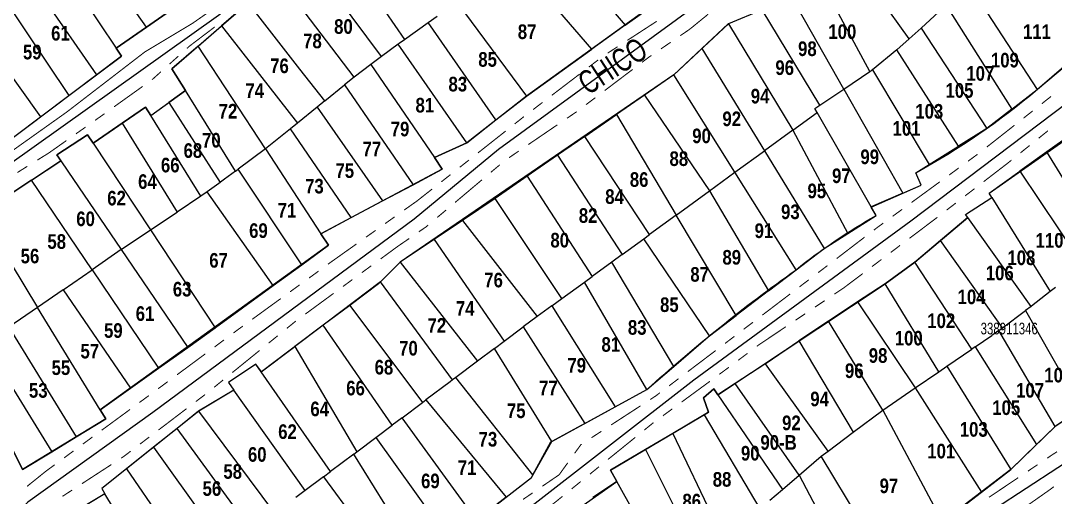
# Model space of a CAD drawing. Extents: x 204256 to 207861, y 4845615 to 4848347.
# Drawn here: x 207107.3 to 207284.3, y 4847207.3 to 4847288.9 of the extents above; entities that cross this region are included whole.
import ezdxf
from ezdxf.enums import TextEntityAlignment as Align

# ---------------------------------------------------------------- set-up
doc = ezdxf.new("R2010")
doc.units = 0
doc.header["$LTSCALE"] = 1.5
doc.header["$MEASUREMENT"] = 0
doc.linetypes.add('PHANTOMX2', pattern=[5, 2.5, -0.5, 0.5, -0.5, 0.5, -0.5])
doc.linetypes.add('TRACO_25', pattern=[8, 3, -1, 1, -1, 1, -1])
for name, color, linetype in [('CD-MALHA-LOTES', 40, 'CONTINUOUS'), ('CD_TXT_QUADRA', 7, 'CONTINUOUS'), ('RU-QUADRAS', 210, 'CONTINUOUS'), ('SV-EIXO-RUA-N-PAV', 6, 'CONTINUOUS'), ('SV-RUA-NAO-PAV-S-GUIA-C-GUIA', 7, 'PHANTOMX2'), ('SV-TXT-RUA-N-PAV-S-GUIA-C-GUIA', 7, 'CONTINUOUS'), ('Th_NmrPort', 7, 'CONTINUOUS')]:
    doc.layers.add(name, color=color, linetype=linetype)
doc.styles.add('ARIAL', font='ARIAL.TTF')
doc.styles.get("Standard").update_dxf_attribs({"font": 'swisscbo.ttf'})

msp = doc.modelspace()

# ---------------------------------------------------------------- linework, layer by layer
at = {"layer": 'CD-MALHA-LOTES', "linetype": 'Continuous'}
for p, q in [((207128.85, 4847287.85), (207117.64, 4847303.74)), ((207197.63, 4847303.67), (207210.72, 4847288.14)), ((207112.95, 4847300.27), (207123.64, 4847284.25)), ((207162.3, 4847301.35), (207172.96, 4847285.7)), ((207259.33, 4847285.81), (207248.46, 4847301.13)), ((207205.02, 4847284.04), (207191.85, 4847299.37)), ((207108.41, 4847296.82), (207120.3, 4847279.66)), ((207169.03, 4847282.79), (207157.74, 4847297.98)), ((207252.61, 4847280.21), (207243, 4847298.08)), ((207248.17, 4847277.23), (207238.05, 4847295.08)), ((207269.59, 4847295.06), (207281.22, 4847277.13)), ((207103.96, 4847293.43), (207115.57, 4847276.12)), ((207164.35, 4847279.28), (207152.89, 4847294.38)), ((207181.93, 4847292.12), (207193.88, 4847276.02)), ((207210.72, 4847288.14), (207215.86, 4847291.84)), ((207265.69, 4847291.54), (207276.88, 4847273.77)), ((207128.85, 4847287.85), (207133.67, 4847291.19)), ((207155.1, 4847280.63), (207147.48, 4847290.38)), ((207177.06, 4847288.61), (207178.59, 4847289.69)), ((207234.17, 4847290.81), (207228.44, 4847288.42)), ((207244.03, 4847274.45), (207234.17, 4847290.81)), ((207261.39, 4847287.65), (207264.44, 4847290.42)), ((207098.6, 4847289.35), (207110.71, 4847272.49)), ((207123.64, 4847284.25), (207128.85, 4847287.85)), ((207137.66, 4847284.59), (207141.67, 4847288.07)), ((207141.67, 4847288.07), (207154.65, 4847271.39)), ((207172.96, 4847285.7), (207177.06, 4847288.61)), ((207188.64, 4847271.94), (207177.06, 4847288.61)), ((207210.72, 4847288.14), (207205.02, 4847284.04)), ((207228.44, 4847288.42), (207239.45, 4847270.21)), ((207259.33, 4847285.81), (207261.39, 4847287.65)), ((207261.39, 4847287.65), (207272.6, 4847270.49)), ((207149.19, 4847266.97), (207137.66, 4847284.59)), ((207171.88, 4847284.93), (207169.03, 4847282.79)), ((207172.06, 4847285.06), (207171.88, 4847284.93)), ((207183.63, 4847268.04), (207171.88, 4847284.93)), ((207172.06, 4847285.06), (207172.96, 4847285.7)), ((207223.87, 4847284.17), (207219.05, 4847279.64)), ((207223.87, 4847284.17), (207234.58, 4847266.67)), ((207257.25, 4847283.95), (207259.33, 4847285.81)), ((207281.3, 4847277.19), (207290.17, 4847284.66)), ((207169.03, 4847282.79), (207167.25, 4847281.46)), ((207193.88, 4847276.02), (207205.02, 4847284.04)), ((207257.25, 4847283.95), (207253.04, 4847280.53)), ((207267.78, 4847267.43), (207257.25, 4847283.95)), ((207159.34, 4847275.21), (207155.1, 4847280.63)), ((207167.25, 4847281.46), (207164.35, 4847279.28)), ((207167.25, 4847281.46), (207178.1, 4847265.51)), ((207115.57, 4847276.12), (207120.3, 4847279.66)), ((207164.35, 4847279.28), (207162.73, 4847277.97)), ((207219.05, 4847279.64), (207214.07, 4847276.21)), ((207229.52, 4847262.98), (207219.05, 4847279.64)), ((207248.17, 4847277.23), (207252.61, 4847280.21)), ((207252.61, 4847280.21), (207252.82, 4847280.35)), ((207253.04, 4847280.53), (207252.82, 4847280.35)), ((207253.04, 4847280.53), (207262.78, 4847264.32)), ((207159.34, 4847275.21), (207162.73, 4847277.97)), ((207162.73, 4847277.97), (207174.44, 4847260.85)), ((207244.03, 4847274.45), (207248.17, 4847277.23)), ((207248.17, 4847277.23), (207258.27, 4847259.41)), ((207276.88, 4847273.77), (207281.22, 4847277.13)), ((207281.22, 4847277.13), (207281.3, 4847277.19)), ((207110.71, 4847272.49), (207115.57, 4847276.12)), ((207135.5, 4847276.96), (207132.65, 4847274.95)), ((207144.05, 4847263.17), (207135.5, 4847276.96)), ((207188.64, 4847271.94), (207193.88, 4847276.02)), ((207214.07, 4847276.21), (207209.26, 4847272.88)), ((207214.07, 4847276.21), (207225.18, 4847259.81)), ((207129.57, 4847272.73), (207132.65, 4847274.95)), ((207132.65, 4847274.95), (207141.43, 4847261.24)), ((207158.04, 4847274.15), (207154.65, 4847271.39)), ((207159.34, 4847275.21), (207158.04, 4847274.15)), ((207158.04, 4847274.15), (207169.22, 4847258.07)), ((207243.2, 4847273.89), (207244.03, 4847274.45)), ((207243.58, 4847273.22), (207243.2, 4847273.89)), ((207276.88, 4847273.77), (207272.6, 4847270.49)), ((207106.28, 4847269.17), (207110.71, 4847272.49)), ((207138.13, 4847258.89), (207129.57, 4847272.73)), ((207183.63, 4847268.04), (207188.64, 4847271.94)), ((207203.83, 4847269.13), (207209.26, 4847272.88)), ((207209.26, 4847272.88), (207219.49, 4847255.67)), ((207239.45, 4847270.21), (207243.58, 4847273.22)), ((207252.85, 4847257.05), (207243.58, 4847273.22)), ((207124.69, 4847271.4), (207119.69, 4847267.97)), ((207124.69, 4847271.4), (207134.09, 4847256.18)), ((207153.45, 4847270.42), (207149.19, 4847266.97)), ((207154.65, 4847271.39), (207153.45, 4847270.42)), ((207163.87, 4847255.22), (207153.45, 4847270.42)), ((207239.45, 4847270.21), (207234.58, 4847266.67)), ((207239.45, 4847270.21), (207248.84, 4847252.49)), ((207272.6, 4847270.49), (207267.78, 4847267.43)), ((207203.83, 4847269.13), (207199.16, 4847265.9)), ((207214.93, 4847252.35), (207203.83, 4847269.13)), ((207119.69, 4847267.97), (207129.5, 4847253.11)), ((207149.19, 4847266.97), (207144.53, 4847263.53)), ((207149.19, 4847266.97), (207158.68, 4847252.46)), ((207178.1, 4847265.51), (207183.63, 4847268.04)), ((207229.52, 4847262.98), (207234.58, 4847266.67)), ((207234.58, 4847266.67), (207244.81, 4847249.95)), ((207262.78, 4847264.32), (207267.78, 4847267.43)), ((207282.9, 4847266.46), (207278.29, 4847263.18)), ((207293.27, 4847249.58), (207282.9, 4847266.46)), ((207109.16, 4847261.62), (207114.17, 4847264.97)), ((207114.17, 4847264.97), (207115.39, 4847263.18)), ((207199.16, 4847265.9), (207193.97, 4847262.31)), ((207199.16, 4847265.9), (207210.23, 4847248.91)), ((207115.39, 4847263.18), (207124.51, 4847249.77)), ((207144.05, 4847263.17), (207142.19, 4847261.8)), ((207144.05, 4847263.17), (207144.53, 4847263.53)), ((207155.4, 4847247.16), (207144.53, 4847263.53)), ((207225.18, 4847259.81), (207229.52, 4847262.98)), ((207240, 4847246.3), (207229.52, 4847262.98)), ((207273.01, 4847259.43), (207278.29, 4847263.18)), ((207278.29, 4847263.18), (207289.23, 4847246.8)), ((207109.16, 4847261.62), (207104.11, 4847258.24)), ((207119.52, 4847246.31), (207109.16, 4847261.62)), ((207141.43, 4847261.24), (207141.19, 4847261.06)), ((207141.51, 4847261.29), (207141.43, 4847261.24)), ((207142.19, 4847261.8), (207141.51, 4847261.29)), ((207193.97, 4847262.31), (207188.48, 4847258.52)), ((207193.97, 4847262.31), (207205.09, 4847245.17)), ((207139.19, 4847259.64), (207138.13, 4847258.89)), ((207141.19, 4847261.06), (207139.19, 4847259.64)), ((207150.52, 4847243.61), (207139.19, 4847259.64)), ((207169.22, 4847258.07), (207174.44, 4847260.85)), ((207219.49, 4847255.67), (207225.18, 4847259.81)), ((207225.18, 4847259.81), (207235.26, 4847242.69)), ((207258.27, 4847259.41), (207252.85, 4847257.05)), ((207273.48, 4847258.67), (207273.01, 4847259.43)), ((207138.13, 4847258.89), (207134.09, 4847256.18)), ((207163.87, 4847255.22), (207169.22, 4847258.07)), ((207188.48, 4847258.52), (207182.88, 4847254.75)), ((207199.92, 4847241.4), (207188.48, 4847258.52)), ((207268.99, 4847255.76), (207273.48, 4847258.67)), ((207273.48, 4847258.67), (207283.47, 4847242.57)), ((207129.5, 4847253.11), (207134.09, 4847256.18)), ((207100.94, 4847255.1), (207110.21, 4847239.86)), ((207158.68, 4847252.46), (207163.87, 4847255.22)), ((207182.88, 4847254.75), (207178.04, 4847251.48)), ((207182.88, 4847254.75), (207195.68, 4847238.31)), ((207219.49, 4847255.67), (207214.93, 4847252.35)), ((207229.72, 4847238.47), (207219.49, 4847255.67)), ((207269.37, 4847255.23), (207264.69, 4847251.28)), ((207269.37, 4847255.23), (207268.99, 4847255.76)), ((207280.2, 4847240), (207269.37, 4847255.23)), ((207124.51, 4847249.77), (207129.5, 4847253.11)), ((207129.5, 4847253.11), (207140.57, 4847236.37)), ((207159.97, 4847250.49), (207158.68, 4847252.46)), ((207213.91, 4847251.6), (207214.93, 4847252.35)), ((207244.81, 4847249.95), (207248.84, 4847252.49)), ((207155.4, 4847247.16), (207159.97, 4847250.49)), ((207178.04, 4847251.48), (207172.23, 4847247.58)), ((207178.04, 4847251.48), (207190.01, 4847234.05)), ((207210.23, 4847248.91), (207213.91, 4847251.6)), ((207225.16, 4847234.99), (207213.91, 4847251.6)), ((207275.32, 4847236.35), (207264.69, 4847251.28)), ((207124.51, 4847249.77), (207119.52, 4847246.31)), ((207124.51, 4847249.77), (207135.89, 4847233.02)), ((207210.23, 4847248.91), (207208.44, 4847247.61)), ((207150.52, 4847243.61), (207155.4, 4847247.16)), ((207168.9, 4847244.25), (207172.23, 4847247.58)), ((207172.23, 4847247.58), (207185.49, 4847230.65)), ((207208.44, 4847247.61), (207205.09, 4847245.17)), ((207219.05, 4847229.73), (207208.44, 4847247.61)), ((207260.3, 4847247.6), (207255.21, 4847243.88)), ((207270.08, 4847232.72), (207260.3, 4847247.6)), ((207114.58, 4847242.88), (207119.52, 4847246.31)), ((207119.52, 4847246.31), (207130.91, 4847229.46)), ((207235.26, 4847242.69), (207240, 4847246.3)), ((207140.65, 4847236.42), (207150.52, 4847243.61)), ((207181.19, 4847227.43), (207168.9, 4847244.25)), ((207199.92, 4847241.4), (207203.76, 4847244.2)), ((207203.76, 4847244.2), (207205.09, 4847245.17)), ((207214.47, 4847225.78), (207203.76, 4847244.2)), ((207255.21, 4847243.88), (207250.52, 4847240.79)), ((207264.41, 4847228.85), (207255.21, 4847243.88)), ((207114.58, 4847242.88), (207110.21, 4847239.86)), ((207114.58, 4847242.88), (207126.08, 4847226.01)), ((207235.26, 4847242.69), (207229.72, 4847238.47)), ((207283.47, 4847242.57), (207280.27, 4847240.05)), ((207284.38, 4847243.24), (207283.47, 4847242.57)), ((207163.63, 4847240.21), (207159.09, 4847236.81)), ((207163.63, 4847240.21), (207176.06, 4847223.57)), ((207198.21, 4847240.15), (207195.68, 4847238.31)), ((207198.21, 4847240.15), (207199.92, 4847241.4)), ((207198.21, 4847240.15), (207209.02, 4847222.81)), ((207250.52, 4847240.79), (207245.53, 4847237.51)), ((207250.52, 4847240.79), (207260.35, 4847226.07)), ((207280.2, 4847240), (207279.27, 4847239.3)), ((207280.27, 4847240.05), (207280.2, 4847240)), ((207110.21, 4847239.86), (207105.29, 4847236.45)), ((207120.92, 4847222.32), (207110.21, 4847239.86)), ((207195.68, 4847238.31), (207193.3, 4847236.53)), ((207225.16, 4847234.99), (207229.72, 4847238.47)), ((207275.32, 4847236.35), (207279.27, 4847239.3)), ((207279.27, 4847239.3), (207288.79, 4847222.48)), ((207105.29, 4847236.45), (207116.82, 4847217.71)), ((207135.89, 4847233.02), (207140.57, 4847236.37)), ((207140.57, 4847236.37), (207140.65, 4847236.42)), ((207159.09, 4847236.81), (207154.22, 4847233.15)), ((207170.9, 4847219.7), (207159.09, 4847236.81)), ((207190.01, 4847234.05), (207193.3, 4847236.53)), ((207193.3, 4847236.53), (207203.84, 4847220)), ((207245.53, 4847237.51), (207240.45, 4847234.16)), ((207254.82, 4847222.29), (207245.53, 4847237.51)), ((207274.69, 4847235.88), (207275.32, 4847236.35)), ((207270.62, 4847233.09), (207273.49, 4847235.06)), ((207274.69, 4847235.88), (207273.49, 4847235.06)), ((207284.31, 4847219.49), (207274.69, 4847235.88)), ((207101.27, 4847233.58), (207112.61, 4847215.15)), ((207130.91, 4847229.46), (207135.89, 4847233.02)), ((207148.48, 4847228.82), (207154.22, 4847233.15)), ((207154.22, 4847233.15), (207164.84, 4847215.14)), ((207188.4, 4847232.84), (207185.49, 4847230.65)), ((207188.4, 4847232.84), (207190.01, 4847234.05)), ((207198.17, 4847216.92), (207188.4, 4847232.84)), ((207234.88, 4847230.29), (207240.45, 4847234.16)), ((207240.45, 4847234.16), (207249.75, 4847218.49)), ((207270.62, 4847233.09), (207270.08, 4847232.72)), ((207270.62, 4847233.09), (207281.12, 4847216.38)), ((207098.04, 4847231.29), (207107.6, 4847212.1)), ((207265.81, 4847229.8), (207270.08, 4847232.72)), ((207126.08, 4847226.01), (207130.91, 4847229.46)), ((207185.49, 4847230.65), (207181.79, 4847227.88)), ((207214.47, 4847225.78), (207219.05, 4847229.73)), ((207234.88, 4847230.29), (207234.76, 4847230.2)), ((207245.46, 4847215.27), (207234.76, 4847230.2)), ((207264.41, 4847228.85), (207265.81, 4847229.8)), ((207265.81, 4847229.8), (207276.74, 4847212.11)), ((207160.31, 4847211.74), (207148.48, 4847228.82)), ((207181.79, 4847227.88), (207181.19, 4847227.43)), ((207194.93, 4847211.19), (207181.79, 4847227.88)), ((207260.35, 4847226.07), (207264.41, 4847228.85)), ((207120.92, 4847222.32), (207126.08, 4847226.01)), ((207180.79, 4847227.13), (207176.65, 4847224.02)), ((207181.19, 4847227.43), (207180.79, 4847227.13)), ((207209.02, 4847222.81), (207214.47, 4847225.78)), ((207229.58, 4847226.83), (207226.6, 4847224.89)), ((207240.54, 4847211.16), (207229.58, 4847226.83)), ((207254.82, 4847222.29), (207260.35, 4847226.07)), ((207260.35, 4847226.07), (207271.69, 4847208.24)), ((207143.79, 4847225.67), (207137.76, 4847222.08)), ((207156, 4847208.5), (207143.79, 4847225.67)), ((207176.06, 4847223.57), (207176.65, 4847224.02)), ((207176.65, 4847224.02), (207190.37, 4847207.38)), ((207226.6, 4847224.89), (207237.64, 4847208.68)), ((207172.56, 4847220.94), (207176.06, 4847223.57)), ((207203.84, 4847220), (207209.02, 4847222.81)), ((207249.75, 4847218.49), (207254.82, 4847222.29)), ((207254.82, 4847222.29), (207265.02, 4847203.13)), ((207288.79, 4847222.48), (207284.31, 4847219.49)), ((207137.76, 4847222.08), (207134.07, 4847219.14)), ((207137.76, 4847222.08), (207150.72, 4847204.61)), ((207172.56, 4847220.94), (207170.9, 4847219.7)), ((207185.3, 4847203.44), (207172.56, 4847220.94)), ((207224.24, 4847221.46), (207218.88, 4847218.28)), ((207224.24, 4847221.46), (207233.81, 4847205.39)), ((207134.07, 4847219.14), (207130.04, 4847215.93)), ((207146.78, 4847201.71), (207134.07, 4847219.14)), ((207168.05, 4847217.56), (207170.9, 4847219.7)), ((207203.84, 4847220), (207198.17, 4847216.92)), ((207281.12, 4847216.38), (207284.31, 4847219.49)), ((207112.61, 4847215.15), (207116.82, 4847217.71)), ((207164.84, 4847215.14), (207168.05, 4847217.56)), ((207168.05, 4847217.56), (207180.77, 4847199.92)), ((207218.88, 4847218.28), (207214.24, 4847215.53)), ((207218.88, 4847218.28), (207227.6, 4847200.11)), ((207245.46, 4847215.27), (207249.75, 4847218.49)), ((207107.6, 4847212.1), (207112.61, 4847215.15)), ((207130.04, 4847215.93), (207125.4, 4847212.22)), ((207130.04, 4847215.93), (207142.48, 4847198.54)), ((207164.33, 4847214.76), (207164.84, 4847215.14)), ((207214.24, 4847215.53), (207223.27, 4847197.5)), ((207244.29, 4847214.38), (207245.46, 4847215.27)), ((207276.74, 4847212.11), (207281.12, 4847216.38)), ((207164.33, 4847214.76), (207160.31, 4847211.74)), ((207175.85, 4847196.1), (207164.33, 4847214.76)), ((207240.54, 4847211.16), (207244.29, 4847214.38)), ((207255.45, 4847195.85), (207244.29, 4847214.38)), ((207125.4, 4847212.22), (207137.42, 4847194.81)), ((207159.12, 4847210.85), (207160.31, 4847211.74)), ((207271.69, 4847208.24), (207276.74, 4847212.11)), ((207159.12, 4847210.85), (207156, 4847208.5)), ((207159.12, 4847210.85), (207172.1, 4847193.18)), ((207209.3, 4847210.07), (207205.23, 4847207.29)), ((207212.37, 4847204.55), (207209.3, 4847210.07)), ((207237.64, 4847208.68), (207240.54, 4847211.16)), ((207240.54, 4847211.16), (207249.45, 4847194.21)), ((207156, 4847208.5), (207154.39, 4847207.32)), ((207235.49, 4847206.84), (207237.64, 4847208.68)), ((207265.02, 4847203.13), (207271.69, 4847208.24)), ((207121.72, 4847207.95), (207116.59, 4847204.86)), ((207132.08, 4847190.88), (207121.72, 4847207.95)), ((207190.37, 4847207.38), (207185.3, 4847203.44))]:
    msp.add_line(p, q, dxfattribs=at)
for points in [[(207147.48, 4847290.38), (207146.22, 4847292), (207141.67, 4847288.07)], [(207228.44, 4847288.42), (207228.34, 4847288.38), (207223.87, 4847284.17)], [(207120.3, 4847279.66), (207124.57, 4847282.86), (207123.64, 4847284.25)], [(207137.66, 4847284.59), (207133.17, 4847280.71), (207135.5, 4847276.96)], [(207129.57, 4847272.73), (207128.65, 4847274.11), (207124.69, 4847271.4)], [(207119.69, 4847267.97), (207118.73, 4847269.42), (207113.51, 4847265.95), (207114.17, 4847264.97)], [(207287.17, 4847269.49), (207287, 4847269.37), (207282.9, 4847266.46)], [(207174.44, 4847260.85), (207179.45, 4847263.52), (207178.1, 4847265.51)], [(207258.27, 4847259.41), (207261.37, 4847260.8), (207260.49, 4847262.9), (207262.78, 4847264.32)], [(207248.84, 4847252.49), (207253.69, 4847255.57), (207252.85, 4847257.05)], [(207264.69, 4847251.28), (207260.51, 4847247.75), (207260.3, 4847247.6)], [(207240, 4847246.3), (207244.6, 4847249.81), (207244.81, 4847249.95)], [(207168.9, 4847244.25), (207168.55, 4847243.9), (207163.63, 4847240.21)], [(207219.05, 4847229.73), (207224.93, 4847234.82), (207225.16, 4847234.99)], [(207148.48, 4847228.82), (207147.57, 4847230.13), (207142.85, 4847226.99), (207143.79, 4847225.67)], [(207234.76, 4847230.2), (207234.64, 4847230.12), (207229.58, 4847226.83)], [(207226.6, 4847224.89), (207225.89, 4847225.93), (207224.15, 4847224.36), (207225.02, 4847221.92), (207224.24, 4847221.46)], [(207116.82, 4847217.71), (207121.87, 4847220.78), (207120.92, 4847222.32)], [(207194.93, 4847211.19), (207198.01, 4847216.84), (207198.17, 4847216.92)], [(207214.24, 4847215.53), (207208.24, 4847211.97), (207209.3, 4847210.07)], [(207125.4, 4847212.22), (207121.17, 4847208.85), (207121.72, 4847207.95)], [(207190.37, 4847207.38), (207194.69, 4847210.74), (207194.93, 4847211.19)]]:
    msp.add_lwpolyline(points, dxfattribs=at)
at = {"layer": 'RU-QUADRAS', "color": 6, "linetype": 'Continuous'}
msp.add_lwpolyline([(207153.2, 4847178.49), (207194.69, 4847210.74), (207198.17, 4847216.92), (207214.47, 4847225.78, -0.029981), (207240, 4847246.3, -0.042468), (207253.69, 4847255.57), (207252.84, 4847257.04), (207261.37, 4847260.8), (207260.49, 4847262.9, 0.048511), (207281.29, 4847277.19), (207311.19, 4847303.02)], format="xyb", dxfattribs=at)
for points in [[(207229.49, 4847301.81), (207193.84, 4847275.99), (207183.63, 4847268.04), (207178.09, 4847265.51), (207179.45, 4847263.52), (207158.68, 4847252.46), (207159.97, 4847250.49), (207120.93, 4847222.33), (207121.87, 4847220.78), (207107.6, 4847212.1), (207090.38, 4847246.67), (207096.5, 4847250.74), (207104.11, 4847258.24), (207114.16, 4847264.98), (207113.51, 4847265.95), (207118.73, 4847269.42), (207119.69, 4847267.97), (207128.65, 4847274.11), (207129.56, 4847272.73), (207135.5, 4847276.96), (207133.17, 4847280.71), (207146.22, 4847292)], [(207133.67, 4847291.19), (207123.64, 4847284.25), (207124.57, 4847282.86), (207091.63, 4847258.07), (207085.65, 4847254.91), (207076.67, 4847274.95), (207077.88, 4847275.64), (207068.74, 4847291.13)], [(207234.17, 4847290.81), (207228.44, 4847288.42), (207219.05, 4847279.64), (207172.23, 4847247.58), (207168.9, 4847244.25), (207148.5, 4847228.83), (207147.57, 4847230.13), (207142.85, 4847226.99), (207143.79, 4847225.67), (207137.78, 4847222.1), (207121.17, 4847208.85), (207121.72, 4847207.95), (207111.91, 4847202.04)], [(207156.05, 4847172.56), (207209.3, 4847210.07), (207208.24, 4847211.97), (207225.02, 4847221.92), (207224.15, 4847224.36), (207225.89, 4847225.93), (207226.6, 4847224.89), (207255.21, 4847243.88), (207260.3, 4847247.6), (207269.37, 4847255.23), (207268.99, 4847255.76), (207273.48, 4847258.67), (207273.01, 4847259.43), (207302.38, 4847279.99)], [(207298.4, 4847228.8), (207284.31, 4847219.49), (207276.74, 4847212.11), (207255.45, 4847195.85)]]:
    msp.add_lwpolyline(points, dxfattribs=at)
at = {"layer": 'SV-EIXO-RUA-N-PAV'}
for points in [[(206955.45, 4847156.34), (206967.9, 4847163.3), (206992.41, 4847179.7), (207014.39, 4847194.29), (207051.88, 4847222.05), (207084.08, 4847248.42), (207091.71, 4847254.66), (207141.17, 4847289.9), (207173.07, 4847314.59), (207213.89, 4847347.11), (207244.71, 4847369.46), (207273.81, 4847394.6), (207288.41, 4847405.95), (207294.01, 4847409.37), (207303.73, 4847415.51), (207372.21, 4847460.92), (207413.93, 4847482.82), (207427.91, 4847489.82), (207432.63, 4847490.56)], [(207468.53, 4847468.17), (207455.92, 4847457.81), (207431.25, 4847440.8), (207402.93, 4847421.27), (207378.83, 4847407.44), (207367.48, 4847398.43), (207345, 4847383.16), (207333.01, 4847373.07), (207327.51, 4847367.75), (207310.12, 4847356.76), (207267.73, 4847325.98), (207224.16, 4847292.42), (207189.07, 4847266.87), (207174.65, 4847254.98), (207129.91, 4847221.87), (207108.51, 4847206.5), (207105.76, 4847203.51), (207099.14, 4847196.32), (207054.22, 4847162.76), (207017.05, 4847135.5), (206995.34, 4847120.63), (206955.45, 4847094.82)], [(206973.92, 4847052.6), (207007.77, 4847071.57), (207031.38, 4847085.44), (207061.56, 4847107.43), (207075.08, 4847119.32), (207099.59, 4847137.26), (207126.44, 4847154.92), (207131.52, 4847158.96), (207136.17, 4847162.67), (207165.1, 4847182.85), (207222.5, 4847227.45), (207259.62, 4847254.66), (207315.67, 4847297.11), (207368.56, 4847338.82), (207380.48, 4847346.88), (207387.48, 4847351.62), (207421.45, 4847375.05), (207445.06, 4847393.97), (207461.1, 4847404.33), (207465.04, 4847406.96), (207469.75, 4847410.1), (207478.22, 4847420.01), (207488.67, 4847429.56), (207503.99, 4847444.34)], [(206993.44, 4847007.96), (207006.66, 4847014.41), (207040.55, 4847034.35), (207073.87, 4847057.13), (207114.88, 4847086.18), (207151.06, 4847113.53), (207154.67, 4847116.19), (207161.88, 4847121.5), (207174.13, 4847130.62), (207182.67, 4847138.59), (207237.5, 4847176.61), (207273.95, 4847205.38), (207301.01, 4847223.04), (207348.01, 4847258.35), (207390.44, 4847293.67), (207407.51, 4847307.82)]]:
    msp.add_lwpolyline(points, dxfattribs=at)
at = {"layer": 'SV-RUA-NAO-PAV-S-GUIA-C-GUIA', "linetype": 'TRACO_25', "const_width": 0.18, "flags": 128}
msp.add_lwpolyline([(207271.65, 4847447.92), (207272.93, 4847445.15), (207282.89, 4847428.57), (207292.13, 4847411.39), (207292.19, 4847409.87), (207287.3, 4847406.71), (207280.29, 4847402.53), (207274.25, 4847397.06), (207270.16, 4847393.47), (207265.29, 4847389.34), (207260.5, 4847385.18), (207257.14, 4847381.87), (207250.12, 4847376.67), (207245.11, 4847372.36), (207238.32, 4847367.88), (207230.76, 4847362.18), (207223.15, 4847356.36), (207213.82, 4847349.54), (207205.56, 4847343.12), (207199.52, 4847339.13), (207193.71, 4847333.36), (207187.34, 4847328.6), (207179.21, 4847322.26), (207172.32, 4847316.81), (207165.81, 4847311.63), (207162.62, 4847308.27), (207155.38, 4847302.53), (207155.08, 4847302.29), (207149.74, 4847298.83), (207145.65, 4847295.8), (207141.43, 4847291.77), (207136.71, 4847288.48), (207128.55, 4847283.58), (207115.2, 4847273.3), (207101.15, 4847263.31), (207086.9, 4847253.53), (207085.7, 4847253.23), (207084.5, 4847253.93), (207078.06, 4847264.54), (207070.83, 4847279.22), (207065.64, 4847288.96), (207064.48, 4847292.22), (207064.91, 4847293.49), (207070.17, 4847297.99), (207078.75, 4847302.68), (207090.24, 4847308.97), (207106.99, 4847320.14), (207122.58, 4847331.44), (207136.26, 4847342.75), (207149.21, 4847353.4), (207160.96, 4847363.16), (207169.17, 4847369.55), (207175.83, 4847374.98), (207184.64, 4847382.32), (207191.48, 4847386.9), (207201.11, 4847393.95), (207208.29, 4847400.69), (207218.13, 4847407.64), (207226.03, 4847414.73), (207235.72, 4847421.28), (207242.05, 4847426.75), (207253.58, 4847436.21), (207256.73, 4847438.48), (207261.57, 4847440.97), (207266.76, 4847443.68)], close=True, dxfattribs=at)
at = {"layer": 'SV-RUA-NAO-PAV-S-GUIA-C-GUIA', "const_width": 0.18}
for points in [[(207224.93, 4847290.03), (207221.83, 4847287.5)], [(207136.22, 4847284.6), (207140.5, 4847287.85)], [(207216.14, 4847288.83), (207211.11, 4847285.56)], [(207221.81, 4847287.48), (207220.18, 4847286.37)], [(207221.83, 4847287.5), (207221.81, 4847287.48)], [(207135.75, 4847284.18), (207136.22, 4847284.6)], [(207209.43, 4847284.47), (207207.76, 4847283.38)], [(207218.53, 4847285.24), (207216.88, 4847284.11)], [(207132.78, 4847281.51), (207134.27, 4847282.85)], [(207214.69, 4847282.61), (207213.62, 4847281.8)], [(207215.23, 4847282.98), (207214.69, 4847282.61)], [(207206.13, 4847282.22), (207204.54, 4847281.01)], [(207212.02, 4847280.59), (207207.24, 4847276.97)], [(207129.79, 4847278.85), (207129.89, 4847278.92)], [(207129.89, 4847278.92), (207131.29, 4847280.18)], [(207202.95, 4847279.79), (207198.18, 4847276.15)], [(207123.29, 4847274.19), (207128.17, 4847277.68)], [(207205.64, 4847275.76), (207204.05, 4847274.56)], [(207282.05, 4847274.73), (207283.62, 4847275.97)], [(207196.59, 4847274.94), (207195, 4847273.72)], [(207278.91, 4847272.25), (207280.48, 4847273.49)], [(207120.03, 4847271.87), (207120.75, 4847272.37)], [(207120.75, 4847272.37), (207121.66, 4847273.02)], [(207193.42, 4847272.51), (207191.85, 4847271.27)], [(207202.45, 4847273.36), (207200.8, 4847272.23)], [(207116.76, 4847269.56), (207118.4, 4847270.71)], [(207190.28, 4847270.03), (207185.57, 4847266.31)], [(207199.14, 4847271.11), (207194.18, 4847267.73)], [(207272.62, 4847267.3), (207277.34, 4847271.02)], [(207281.51, 4847268.82), (207283.07, 4847270.08)], [(207112.14, 4847266.3), (207115.13, 4847268.41)], [(207192.53, 4847266.61), (207190.87, 4847265.48)], [(207278.39, 4847266.31), (207279.95, 4847267.57)], [(207110.15, 4847265.06), (207111.85, 4847266.12)], [(207111.85, 4847266.12), (207112.14, 4847266.3)], [(207184, 4847265.07), (207182.43, 4847263.83)], [(207269.43, 4847264.89), (207271.04, 4847266.07)], [(207275.99, 4847264.38), (207276.84, 4847265.06)], [(207106.76, 4847262.95), (207108.45, 4847264.01)], [(207189.29, 4847264.26), (207187.76, 4847262.98)], [(207266.2, 4847262.53), (207267.81, 4847263.71)], [(207272.09, 4847261.38), (207275.26, 4847263.82)], [(207275.26, 4847263.82), (207275.99, 4847264.38)], [(207180.86, 4847262.59), (207179.29, 4847261.35)], [(207186.23, 4847261.69), (207181.64, 4847257.82)], [(207259.74, 4847257.81), (207264.58, 4847261.35)], [(207177.72, 4847260.12), (207175.36, 4847258.26)], [(207268.92, 4847258.95), (207270.51, 4847260.17)], [(207175.11, 4847258.06), (207172.92, 4847256.51)], [(207175.36, 4847258.26), (207175.11, 4847258.06)], [(207265.75, 4847256.51), (207267.34, 4847257.73)], [(207180.11, 4847256.53), (207178.58, 4847255.25)], [(207256.51, 4847255.45), (207258.13, 4847256.63)], [(207171.29, 4847255.35), (207169.66, 4847254.19)], [(207177.05, 4847253.96), (207176.65, 4847253.62)], [(207253.89, 4847253.54), (207254.9, 4847254.27)], [(207259.38, 4847251.67), (207263.37, 4847254.68)], [(207263.37, 4847254.68), (207263.75, 4847254.97)], [(207263.75, 4847254.97), (207264.17, 4847255.29)], [(207168.03, 4847253.03), (207166.4, 4847251.88)], [(207176.65, 4847253.62), (207175.43, 4847252.79)], [(207253.29, 4847253.08), (207253.89, 4847253.54)], [(207164.77, 4847250.72), (207161.51, 4847248.4)], [(207172.14, 4847250.52), (207171.86, 4847250.33)], [(207173.79, 4847251.65), (207172.14, 4847250.52)], [(207246.94, 4847248.22), (207251.7, 4847251.87)], [(207256.19, 4847249.26), (207257.78, 4847250.47)], [(207171.86, 4847250.33), (207168.91, 4847248.16)], [(207160.84, 4847247.93), (207159.88, 4847247.24)], [(207161.51, 4847248.4), (207160.84, 4847247.93)], [(207167.29, 4847246.98), (207165.68, 4847245.8)], [(207244.55, 4847246.4), (207245.22, 4847246.91)], [(207245.22, 4847246.91), (207245.35, 4847247.01)], [(207252.99, 4847246.85), (207254.59, 4847248.06)], [(207158.27, 4847246.06), (207156.65, 4847244.88)], [(207243.76, 4847245.8), (207244.55, 4847246.4)], [(207248.22, 4847243.25), (207251.4, 4847245.65)], [(207155.03, 4847243.71), (207153.41, 4847242.53)], [(207164.07, 4847244.62), (207162.45, 4847243.43)], [(207240.57, 4847243.37), (207242.16, 4847244.58)], [(207160.84, 4847242.25), (207156, 4847238.7)], [(207234.21, 4847238.53), (207238.98, 4847242.16)], [(207246.54, 4847242.12), (207248.2, 4847243.24)], [(207248.2, 4847243.24), (207248.22, 4847243.25)], [(207151.8, 4847241.36), (207146.94, 4847237.83)], [(207243.22, 4847239.9), (207244.88, 4847241.01)], [(207239.9, 4847237.67), (207241.56, 4847238.78)], [(207145.32, 4847236.65), (207144.51, 4847236.07)], [(207154.39, 4847237.52), (207152.84, 4847236.26)], [(207231.02, 4847236.11), (207232.62, 4847237.32)], [(207233.63, 4847233.46), (207238.24, 4847236.55)], [(207143.82, 4847235.56), (207143.71, 4847235.48)], [(207144.51, 4847236.07), (207143.82, 4847235.56)], [(207151.28, 4847235), (207149.73, 4847233.74)], [(207227.84, 4847233.69), (207229.43, 4847234.9)], [(207142.1, 4847234.29), (207140.49, 4847233.09)], [(207233.27, 4847233.19), (207233.63, 4847233.46)], [(207138.89, 4847231.9), (207134.07, 4847228.33)], [(207148.18, 4847232.48), (207143.52, 4847228.7)], [(207221.46, 4847228.86), (207226.24, 4847232.48)], [(207230.07, 4847230.79), (207231.67, 4847231.99)], [(207226.86, 4847228.4), (207228.47, 4847229.6)], [(207141.96, 4847227.44), (207140.41, 4847226.18)], [(207218.27, 4847226.44), (207219.87, 4847227.65)], [(207132.46, 4847227.14), (207130.85, 4847225.95)], [(207220.41, 4847223.66), (207225.25, 4847227.21)], [(207129.24, 4847224.76), (207127.63, 4847223.58)], [(207138.85, 4847224.93), (207137.26, 4847223.72)], [(207215.04, 4847224.09), (207215.88, 4847224.64)], [(207215.88, 4847224.64), (207215.97, 4847224.7)], [(207215.97, 4847224.7), (207216.68, 4847225.24)], [(207126.02, 4847222.39), (207121.18, 4847218.84)], [(207135.67, 4847222.51), (207130.89, 4847218.87)], [(207208.33, 4847219.73), (207213.36, 4847223)], [(207217.19, 4847221.3), (207218.8, 4847222.48)], [(207204.98, 4847217.55), (207206.66, 4847218.64)], [(207214.02, 4847218.86), (207214.79, 4847219.49)], [(207214.79, 4847219.49), (207215.47, 4847220.04)], [(207215.47, 4847220.04), (207215.58, 4847220.12)], [(207119.57, 4847217.66), (207117.96, 4847216.47)], [(207129.3, 4847217.66), (207127.71, 4847216.45)], [(207207.8, 4847213.83), (207212.46, 4847217.6)], [(207116.35, 4847215.29), (207114.74, 4847214.1)], [(207126.12, 4847215.24), (207125.32, 4847214.63)], [(207202.09, 4847214.88), (207202.68, 4847215.69)], [(207202.68, 4847215.69), (207203.16, 4847216.36)], [(207203.16, 4847216.36), (207203.3, 4847216.45)], [(207284.64, 4847215.15), (207283.84, 4847214.64)], [(207124.93, 4847214.33), (207124.51, 4847214.06)], [(207125.32, 4847214.63), (207124.93, 4847214.33)], [(207199.44, 4847211.2), (207200.92, 4847213.26)], [(207283.84, 4847214.64), (207282.97, 4847214.05)], [(207111.55, 4847211.76), (207108.4, 4847209.22)], [(207112.32, 4847212.33), (207111.55, 4847211.76)], [(207113.13, 4847212.92), (207112.32, 4847212.33)], [(207122.83, 4847212.96), (207117.8, 4847209.69)], [(207204.7, 4847211.31), (207206.25, 4847212.57)], [(207281.31, 4847212.94), (207279.65, 4847211.82)], [(207196.58, 4847209.25), (207199.05, 4847210.94)], [(207199.05, 4847210.94), (207199.44, 4847211.2)], [(207201.59, 4847208.79), (207203.14, 4847210.05)], [(207277.99, 4847210.71), (207273.01, 4847207.36)], [(207116.13, 4847208.6), (207114.45, 4847207.51)], [(207193.27, 4847206.99), (207194.92, 4847208.12)], [(207283.39, 4847208.64), (207279.21, 4847205.7)], [(207284.1, 4847209.17), (207283.39, 4847208.64)], [(207195.37, 4847203.75), (207200.03, 4847207.53)]]:
    msp.add_lwpolyline(points, dxfattribs=at)

# ---------------------------------------------------------------- texts
at = {"layer": 'CD_TXT_QUADRA', "linetype": 'Continuous', "style": 'ARIAL', "width": 0.7}
msp.add_text('338911346', height=2, dxfattribs=at).set_placement((207276.46, 4847236.24), align=Align.MIDDLE)
at = {"layer": 'SV-TXT-RUA-N-PAV-S-GUIA-C-GUIA', "style": 'ARIAL', "width": 0.7}
msp.add_text('CHICO', height=4, rotation=33, dxfattribs=at).set_placement((207204.39, 4847276.09))
at = {"layer": 'Th_NmrPort', "color": 1}
for s, p in [('61', (207112.52, 4847286.78)), ('80', (207160.94, 4847287.93)), ('87', (207192.37, 4847287.04)), ('100', (207245.51, 4847287.05)), ('111', (207278.82, 4847287.05)), ('78', (207155.64, 4847285.46)), ('59', (207107.7, 4847283.56)), ('98', (207240.33, 4847284.13)), ('76', (207150, 4847281.21)), ('85', (207185.61, 4847282.3)), ('109', (207273.33, 4847282.18)), ('96', (207236.45, 4847280.89)), ('107', (207269.12, 4847279.91)), ('83', (207180.51, 4847278.07)), ('74', (207145.76, 4847276.97)), ('94', (207232.24, 4847276.02)), ('105', (207265.56, 4847276.99)), ('81', (207174.87, 4847274.47)), ('72', (207141.18, 4847273.43)), ('103', (207260.39, 4847273.42)), ('92', (207227.39, 4847272.13)), ('101', (207256.5, 4847270.5)), ('79', (207170.63, 4847270.39)), ('90', (207222.22, 4847269.21)), ('70', (207138.34, 4847268.47)), ('77', (207165.81, 4847266.98)), ('68', (207135.18, 4847266.7)), ('88', (207218.33, 4847265.31)), ('99', (207251, 4847265.63)), ('66', (207131.3, 4847264.22)), ('75', (207161.17, 4847263.26)), ('86', (207211.54, 4847261.74)), ('97', (207246.15, 4847262.39)), ('64', (207127.4, 4847261.39)), ('73', (207155.98, 4847260.61)), ('62', (207122.12, 4847258.56)), ('84', (207207.33, 4847258.82)), ('95', (207241.95, 4847259.79)), ('71', (207151.28, 4847256.48)), ('60', (207116.82, 4847255.02)), ('82', (207202.81, 4847255.58)), ('93', (207237.42, 4847256.22)), ('69', (207146.4, 4847253)), ('91', (207232.89, 4847252.98)), ('58', (207111.88, 4847251.13)), ('80', (207197.95, 4847251.36)), ('110', (207280.97, 4847251.33)), ('56', (207107.3, 4847248.65)), ('67', (207139.57, 4847247.91)), ('89', (207227.39, 4847248.43)), ('108', (207276.15, 4847248.35)), ('106', (207272.45, 4847245.75)), ('76', (207186.63, 4847244.54)), ('87', (207221.89, 4847245.51)), ('63', (207133.34, 4847242.98)), ('104', (207267.63, 4847241.66)), ('61', (207126.99, 4847238.8)), ('74', (207181.78, 4847239.68)), ('85', (207216.71, 4847240.32)), ('102', (207262.44, 4847237.57)), ('59', (207121.57, 4847235.9)), ('72', (207176.92, 4847236.76)), ('83', (207211.21, 4847236.43)), ('81', (207206.69, 4847233.51)), ('100', (207256.88, 4847234.59)), ('57', (207117.54, 4847232.37)), ('70', (207172.07, 4847232.86)), ('98', (207252.43, 4847231.62)), ('79', (207200.86, 4847229.94)), ('55', (207112.6, 4847229.54)), ('68', (207167.87, 4847229.62)), ('96', (207248.35, 4847229.02)), ('109', (207282.46, 4847228.27)), ('53', (207108.72, 4847225.65)), ('66', (207163.01, 4847226.05)), ('77', (207196.01, 4847226.05)), ('107', (207277.64, 4847225.67)), ('94', (207242.42, 4847224.18)), ('105', (207273.56, 4847222.69)), ('64', (207156.87, 4847222.48)), ('75', (207190.51, 4847222.16)), ('92', (207237.6, 4847220.09)), ('62', (207151.37, 4847218.59)), ('103', (207268, 4847218.98)), ('73', (207185.66, 4847217.29)), ('90-B', (207233.89, 4847216.74)), ('60', (207146.19, 4847214.69)), ('90', (207230.55, 4847214.89)), ('101', (207262.44, 4847215.26)), ('71', (207182.1, 4847212.42)), ('58', (207141.99, 4847211.77)), ('88', (207225.73, 4847210.42)), ('56', (207138.43, 4847208.85)), ('69', (207175.82, 4847210.15)), ('97', (207254.28, 4847209.31)), ('86', (207220.54, 4847206.7))]:
    msp.add_text(s, height=2.5, dxfattribs=at).set_placement(p, align=Align.MIDDLE_LEFT)

doc.saveas('drawing.dxf')
